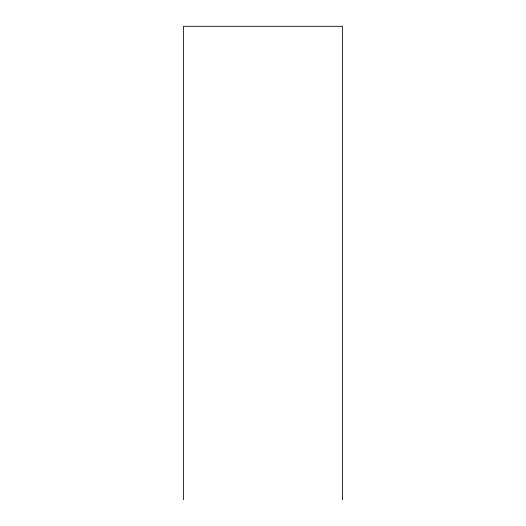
<?xml version="1.0" encoding="UTF-8"?>
<svg xmlns="http://www.w3.org/2000/svg" width="526" height="526" viewBox="0 0 526 526"><rect width="100%" height="100%" fill="white"/><g stroke="black" fill="none" stroke-linecap="round" stroke-linejoin="round"><path stroke-width="0.79" d="M342.492 499.7L342.492 26.3L183.508 26.3L183.508 499.7"/></g></svg>
